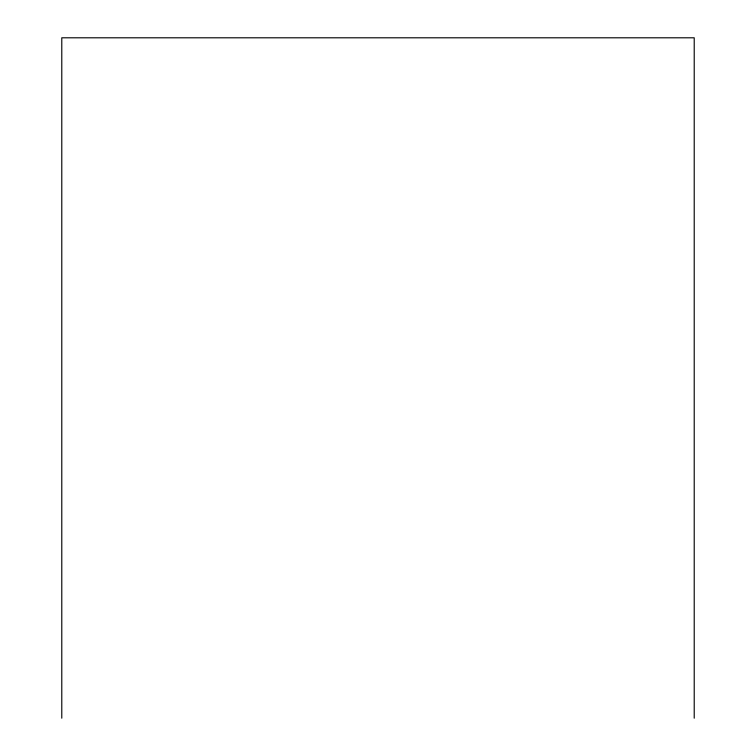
<?xml version="1.0" encoding="UTF-8"?>
<svg xmlns="http://www.w3.org/2000/svg" width="756" height="756" viewBox="0 0 756 756"><rect width="100%" height="100%" fill="white"/><g stroke="black" fill="none" stroke-linecap="round" stroke-linejoin="round"><path stroke-width="1.13" d="M694.216 718.2L694.216 37.8L61.784 37.8L61.784 718.2"/></g></svg>
